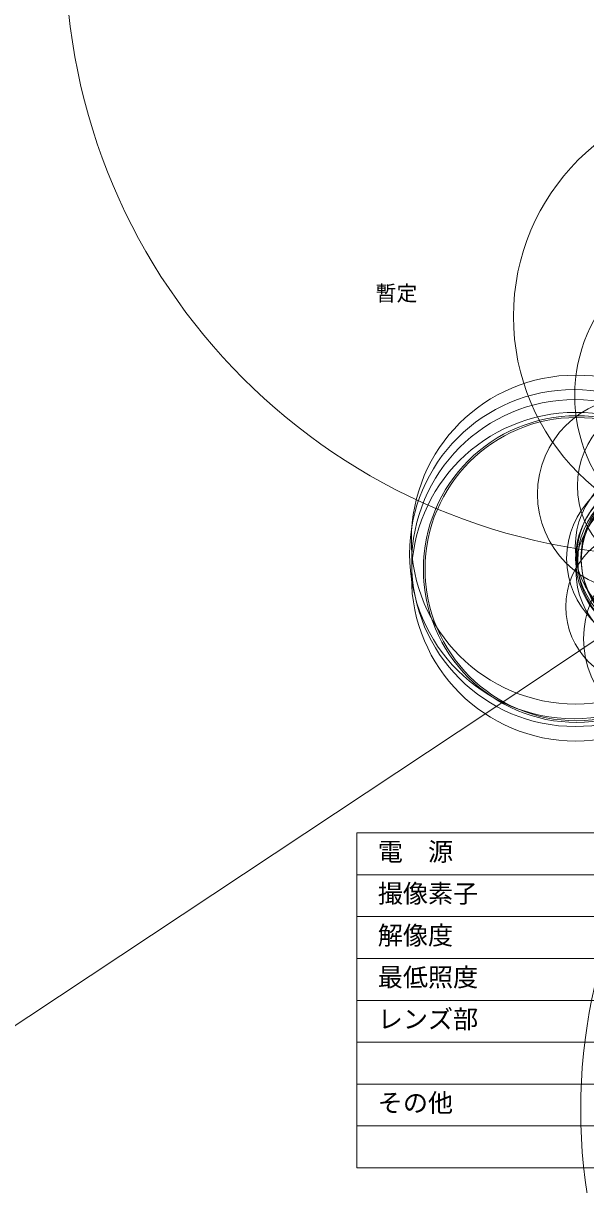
# Model space of a CAD drawing. Units: millimetres, scale not verified. Extents: x -44843 to 41510, y -28599 to 52821.
# Drawn here: x -102.4 to -35.1, y -58.5 to 80.2 of the extents above; entities that cross this region are included whole.
import ezdxf
from ezdxf.enums import TextEntityAlignment as Align

# ---------------------------------------------------------------- set-up
doc = ezdxf.new("R2010")
doc.units = ezdxf.units.MM
doc.header["$LTSCALE"] = 0.125
doc.layers.add('0-2_MOJI1', color=7, linetype='Continuous')
doc.layers.add('0-6_TOUROKU', color=7, linetype='Continuous')
doc.layers.add('0-3_WAKU', color=1, linetype='Continuous', lineweight=18)
doc.layers.add('0-4_GAIKEI', color=1, linetype='Continuous', lineweight=18)
doc.styles.add('ＭＳ ゴシック', font='')
doc.styles.get('ＭＳ ゴシック').set_extended_font_data('MS Gothic')

msp = doc.modelspace()

# ---------------------------------------------------------------- linework, layer by layer
at = {"layer": '0-3_WAKU', "color": 4}
for p, q in [((-62.5013, -16.4952), (-62.5013, -56.4952)), ((62.4987, -16.4952), (-62.5013, -16.4952)), ((-62.5013, -56.4952), (62.4987, -56.4952))]:
    msp.add_line(p, q, dxfattribs=at)
at = {"layer": '0-3_WAKU'}
for p, q in [((62.4987, -21.4952), (-62.5013, -21.4952)), ((-62.5013, -26.4952), (62.4987, -26.4952)), ((-62.5013, -31.4952), (62.4987, -31.4952)), ((-62.5013, -36.4952), (62.4987, -36.4952)), ((-62.5013, -41.4952), (62.4987, -41.4952)), ((-62.5013, -46.4952), (62.4987, -46.4952)), ((-62.5013, -51.4952), (62.4987, -51.4952))]:
    msp.add_line(p, q, dxfattribs=at)
at = {"layer": '0-4_GAIKEI'}
for centre, radius in [((-16018.7173, 23996.4484), 28824.5057), ((13289.6815, 2092.6613), 13428.1945), ((20132.7215, -7221.2463), 21377.6929), ((4832.3444, -1615.5997), 5083.8501), ((-561.8047, 21.7079), 580.3658), ((-547.2047, 10.9309), 565.7648), ((-24.8577, 89.0381), 72.4665), ((-17.361, 45.1923), 26.4282), ((-17.6733, 35.7454), 18.7878), ((-36.3435, 18.5402), 19.6416), ((-36.5526, 16.8043), 19.6569), ((-36.4194, 15.7355), 19.5232), ((-29.3215, 23.9706), 11.6053), ((-25.7536, 24.9518), 10.4006), ((-36.3506, 14.1024), 19.6266), ((-36.2331, 15.0117), 18.3141), ((-36.2331, 15.0117), 18.1141), ((-27.0847, 16.2795), 10.3534), ((-26.4596, 17.6998), 9.9476), ((-26.5471, 16.2432), 9.8157), ((-26.4647, 16.5288), 9.7437), ((-26.4195, 15.9917), 9.697), ((-26.2285, 16.3834), 9.5), ((-26.2066, 16.135), 9.4774), ((-26.4246, 14.8314), 9.9034), ((-28.2223, 10.5242), 9.3098), ((-23.9692, 6.6918), 11.4412), ((30.0592, -49.579), 65.8138)]:
    msp.add_circle(centre, radius, dxfattribs=at)

# ---------------------------------------------------------------- texts
at = {"layer": '0-2_MOJI1', "style": 'ＭＳ ゴシック'}
for s, p in [('電\u3000源', (-60.0013, -20.4952)), ('撮像素子', (-60.0013, -25.4952)), ('解像度', (-60.0013, -30.4952)), ('最低照度', (-60.0013, -35.4952)), ('レンズ部', (-60.0013, -40.4952)), ('その他', (-60.0013, -50.4952))]:
    msp.add_text(s, height=2.199, dxfattribs=at).set_placement(p, align=Align.BOTTOM_LEFT)
at = {"layer": '0-6_TOUROKU', "style": 'ＭＳ ゴシック'}
msp.add_text('暫定', height=1.833, dxfattribs=at).set_placement((-60.2704, 46.5032), align=Align.BOTTOM_LEFT)

doc.saveas('drawing.dxf')
